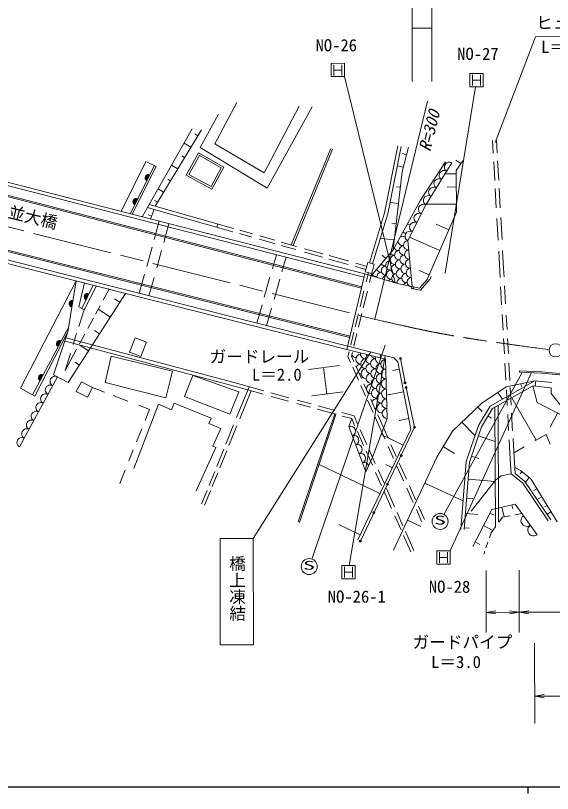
# Model space of a CAD drawing. Units: millimetres, scale not verified. Extents: x 40000 to 680000, y 20000 to 380000.
# Drawn here: x 190983 to 271718, y 204000 to 321011 of the extents above; entities that cross this region are included whole.
import ezdxf
from ezdxf.enums import TextEntityAlignment as Align

# ---------------------------------------------------------------- set-up
doc = ezdxf.new("R2010")
doc.units = ezdxf.units.MM
doc.header["$LTSCALE"] = 1000
doc.linetypes.add('CHAIN', pattern=[18.5, 12, -1.5, 3.5, -1.5])
for name, color, linetype, lineweight in [('M-BGD', 7, 'Continuous', 13), ('M-BMK', 2, 'CHAIN', 13), ('M-BMK-SRVR', 3, 'Continuous', 13), ('M-STR-HTXT', 7, 'Continuous', 13), ('M-STR-STR1', 1, 'Continuous', 13), ('M-STR-STRC', 7, 'Continuous', 13), ('M-TTL', 7, 'Continuous', 13), ('M-TTL-BAND', 7, 'Continuous', 25), ('M-TTL-TXT', 7, 'Continuous', 13)]:
    doc.layers.add(name, color=color, linetype=linetype, lineweight=lineweight)
doc.styles.add('@ＭＳ ゴシック', font='')
doc.styles.add('ＭＳ ゴシック', font='')
doc.styles.get('@ＭＳ ゴシック').set_extended_font_data('@MS Gothic')
doc.styles.get('ＭＳ ゴシック').set_extended_font_data('MS Gothic')

# ---------------------------------------------------------------- blocks, each defined once
blk = doc.blocks.new('open_arrow')
at = {"color": 0, "linetype": 'Continuous', "lineweight": -2}
blk.add_lwpolyline([(7.5, 1.25), (0, 0), (7.5, -1.25)], dxfattribs=at)

msp = doc.modelspace()

# ---------------------------------------------------------------- linework, layer by layer
at = {"layer": 'M-BGD'}
for p, q in [((224266, 307914), (220940, 301715)), ((228367, 297339), (233617, 307397)), ((235605, 307282), (228837, 295060)), ((218720, 301187), (221521, 306158)), ((210042, 290725), (217555, 303958)), ((211963, 292335), (218942, 303818)), ((217918, 303234), (218406, 302937)), ((262708, 302226), (262813, 300332)), ((263307, 302260), (263412, 300374)), ((216338, 301813), (217350, 301198)), ((228837, 295060), (218720, 301187)), ((220940, 301715), (228367, 297339)), ((232430, 286516), (238388, 301012)), ((232720, 286434), (238666, 300898)), ((246488, 291330), (248464, 301429)), ((246974, 291208), (248954, 301333)), ((249102, 297575), (250058, 301209)), ((215964, 299928), (216412, 299656)), ((216633, 297010), (218504, 300348)), ((217042, 297126), (218619, 299939)), ((218504, 300348), (222293, 298215)), ((218619, 299939), (221889, 298098)), ((249160, 300243), (249762, 300085)), ((177706, 298504), (243374, 281658)), ((206860, 291541), (210557, 299071)), ((211895, 298438), (208204, 291197)), ((210557, 299071), (212146, 298319)), ((214455, 298498), (215370, 297942)), ((248383, 298414), (249262, 298183)), ((251872, 293258), (255661, 299000)), ((252662, 292561), (256603, 298849)), ((257183, 299245), (257951, 298740)), ((257260, 297690), (258232, 299168)), ((262888, 298992), (263042, 296220)), ((263480, 299145), (263641, 296256)), ((172972, 298091), (242991, 280029)), ((173022, 298284), (243037, 280223)), ((212146, 298319), (208515, 291117)), ((221889, 298098), (220376, 295286)), ((222293, 298215), (220496, 294877)), ((247781, 285756), (249102, 297575)), ((257300, 291413), (257260, 297690)), ((213881, 296405), (214286, 296158)), ((220496, 294877), (216633, 297010)), ((220376, 295286), (217042, 297126)), ((255558, 297182), (257263, 297193)), ((212434, 294939), (213246, 294446)), ((248243, 295268), (248837, 295201)), ((255901, 295219), (257276, 295228)), ((263110, 294991), (263270, 292098)), ((263708, 295033), (263871, 292097)), ((211096, 292581), (223768, 288979)), ((211884, 293186), (212319, 292921)), ((247299, 292868), (248560, 292727)), ((247781, 285756), (251872, 293258)), ((249966, 287154), (252662, 292561)), ((252709, 292636), (257292, 292665)), ((211826, 291854), (210846, 292141)), ((211269, 290410), (211826, 291854)), ((211826, 291854), (223632, 288497)), ((252879, 281306), (257300, 291413)), ((170236, 290413), (241247, 272587)), ((170285, 290607), (241292, 272781)), ((210930, 291054), (211441, 290857)), ((244196, 283829), (246488, 291330)), ((244674, 283683), (246974, 291208)), ((263359, 290498), (263540, 287239)), ((263954, 290614), (264137, 287316)), ((170644, 289083), (247885, 269505)), ((211840, 287320), (212601, 290069)), ((213278, 286893), (214054, 289696)), ((221243, 289177), (221380, 289658)), ((247550, 289789), (248224, 289714)), ((254229, 289628), (256151, 288787)), ((224659, 288205), (226499, 287682)), ((224713, 288710), (226625, 288166)), ((227721, 287855), (229951, 287221)), ((227624, 287362), (229927, 286708)), ((230949, 286937), (233254, 286282)), ((245837, 287488), (247948, 287252)), ((250622, 280227), (249966, 287154)), ((250219, 287662), (254785, 285664)), ((210722, 283283), (211523, 286175)), ((212216, 283059), (212944, 285688)), ((230924, 286424), (233136, 285796)), ((234446, 285943), (237199, 285160)), ((244443, 281862), (247781, 285756)), ((263632, 285572), (263851, 281627)), ((264228, 285676), (264380, 282937)), ((229598, 282908), (230203, 285037)), ((231029, 282455), (231656, 284664)), ((234445, 285423), (237150, 284654)), ((238082, 284389), (240980, 283566)), ((238122, 284898), (241119, 284046)), ((246101, 284953), (246673, 284463)), ((242115, 283243), (243668, 282801)), ((242163, 283749), (243794, 283285)), ((243578, 282453), (243947, 283872)), ((243947, 283872), (244915, 283620)), ((244915, 283620), (244545, 282201)), ((209594, 279211), (210394, 282099)), ((243488, 282145), (248415, 280684)), ((244545, 282201), (243578, 282453)), ((243713, 280980), (244043, 282332)), ((244201, 280869), (244520, 282175)), ((251693, 282639), (253178, 281989)), ((264380, 282937), (264447, 281718)), ((200077, 281107), (191725, 264968)), ((198855, 273439), (200077, 281107)), ((211048, 278842), (211813, 281605)), ((228390, 278656), (229245, 281666)), ((229847, 278295), (230713, 281344)), ((251739, 279996), (252879, 281306)), ((201346, 280785), (200510, 277219)), ((202670, 280450), (200935, 276968)), ((201276, 276766), (203131, 280333)), ((204162, 278192), (205057, 279845)), ((248415, 280684), (251739, 279996)), ((263930, 280205), (264079, 277519)), ((264523, 280357), (264673, 277650)), ((198893, 265807), (207529, 279218)), ((242794, 277212), (243373, 279584)), ((243274, 277071), (243883, 279565)), ((203018, 276079), (203717, 277370)), ((205856, 278398), (206665, 277877)), ((227275, 274729), (228066, 277514)), ((201276, 276766), (200494, 274241)), ((200510, 277219), (201276, 276766)), ((203426, 276832), (205240, 275664)), ((228718, 274319), (229479, 277000)), ((242057, 274192), (242538, 276165)), ((242564, 274160), (243061, 276198)), ((201846, 273913), (202713, 275515)), ((264160, 276067), (264291, 273703)), ((264766, 275966), (264888, 273775)), ((193551, 263971), (198978, 274212)), ((193901, 263780), (198855, 273439)), ((198855, 273439), (196664, 266970)), ((200161, 273166), (199660, 271548)), ((200608, 271627), (201389, 273069)), ((202860, 273613), (203609, 273131)), ((241395, 271481), (241856, 273369)), ((241860, 271276), (242326, 273187)), ((223514, 265365), (198418, 272044)), ((223645, 265847), (198546, 272527)), ((200530, 271482), (201955, 270564)), ((208139, 270390), (208980, 272520)), ((208980, 272520), (210654, 271859)), ((210654, 271859), (209813, 269729)), ((264362, 272418), (264490, 270127)), ((264962, 272447), (265089, 270157)), ((198448, 267637), (200169, 270817)), ((209813, 269729), (208139, 270390)), ((244423, 270409), (226730, 242358)), ((246615, 269312), (240823, 270780)), ((240968, 269731), (241142, 270442)), ((241495, 269779), (241627, 270320)), ((199228, 270153), (198448, 267637)), ((204453, 265828), (205347, 269759)), ((205347, 269759), (214563, 267541)), ((241365, 268843), (240968, 269731)), ((241859, 268962), (241495, 269779)), ((245782, 269523), (245905, 270007)), ((246872, 260412), (246615, 269312)), ((248461, 268903), (247885, 269505)), ((248869, 269431), (249547, 265749)), ((199909, 268871), (200585, 268436)), ((242557, 266173), (241692, 268111)), ((242997, 266413), (242137, 268341)), ((250443, 258816), (248461, 268903)), ((264567, 268740), (264710, 266148)), ((265166, 268770), (265313, 266117)), ((196664, 266970), (198893, 265807)), ((214563, 267541), (213587, 263504)), ((216403, 263699), (217650, 266857)), ((217650, 266857), (224547, 264419)), ((247682, 267605), (248678, 267800)), ((266753, 267563), (266745, 267363)), ((266745, 267363), (270084, 267239)), ((266753, 267563), (270097, 267439)), ((270084, 267239), (279268, 266355)), ((270097, 267439), (279309, 266552)), ((197270, 266654), (191586, 256129)), ((200888, 265939), (200121, 264464)), ((202574, 265062), (200888, 265939)), ((213587, 263504), (204453, 265828)), ((228300, 264559), (223645, 265847)), ((244006, 264155), (243346, 265633)), ((262353, 262248), (269080, 266090)), ((264746, 265159), (269080, 266090)), ((267041, 265238), (266956, 265634)), ((271614, 265791), (269080, 266090)), ((269125, 265280), (269218, 266074)), ((191725, 264968), (193901, 263780)), ((200121, 264464), (201807, 263588)), ((201807, 263588), (202574, 265062)), ((202574, 265062), (204338, 264382)), ((225897, 264705), (223514, 265365)), ((224227, 260550), (226100, 265168)), ((224684, 260348), (226396, 264567)), ((228230, 264060), (225911, 264702)), ((243628, 263775), (242913, 265377)), ((249727, 265076), (250990, 259104)), ((261125, 262725), (264746, 265159)), ((262715, 261879), (268747, 265324)), ((264790, 264718), (264922, 262335)), ((265372, 265047), (265519, 262401)), ((271449, 265005), (268747, 265324)), ((269413, 262817), (268747, 265324)), ((271543, 264183), (271539, 264995)), ((205683, 263863), (207844, 263030)), ((223191, 261042), (216403, 263699)), ((224547, 264419), (223191, 261042)), ((232055, 263520), (229380, 264260)), ((232005, 263015), (229417, 263731)), ((245129, 261641), (244392, 263291)), ((246771, 263907), (249344, 264412)), ((264207, 263307), (263518, 264333)), ((269252, 257141), (265603, 263529)), ((279181, 254431), (271543, 264183)), ((208752, 252869), (212461, 262553)), ((209524, 262382), (211111, 261770)), ((212461, 262553), (214438, 261723)), ((214438, 261723), (214814, 262712)), ((214814, 262712), (220401, 260474)), ((235324, 262097), (233278, 262663)), ((235433, 262586), (233316, 263171)), ((239004, 261598), (236474, 262298)), ((244735, 261297), (243893, 263182)), ((256681, 258501), (261125, 262725)), ((261143, 261443), (260495, 262126)), ((260619, 259352), (262353, 262248)), ((263567, 262366), (263630, 244880)), ((273677, 260605), (269413, 262817)), ((211111, 261770), (210453, 260112)), ((233496, 244837), (238980, 261085)), ((233686, 244773), (239170, 261021)), ((239174, 261032), (236325, 261820)), ((241887, 260800), (240024, 261315)), ((261075, 259139), (262715, 261879)), ((263068, 262081), (263133, 244100)), ((264995, 261022), (265130, 258592)), ((265586, 261204), (265733, 258558)), ((271390, 259088), (272495, 261218)), ((220401, 260474), (220041, 259658)), ((241526, 260381), (240112, 260772)), ((241123, 259173), (241526, 260381)), ((241976, 259368), (241526, 260381)), ((242469, 259491), (241887, 260800)), ((244637, 254608), (246872, 260412)), ((246490, 257366), (245040, 260614)), ((247006, 257436), (245446, 260931)), ((248646, 260083), (250137, 260376)), ((260073, 257772), (258099, 259849)), ((262529, 260441), (262032, 260738)), ((209955, 258859), (209176, 256900)), ((220041, 259658), (221846, 258907)), ((221846, 258907), (220657, 256223)), ((222597, 256532), (223774, 259434)), ((223066, 256359), (224267, 259319)), ((243657, 252378), (241123, 259173)), ((242434, 242160), (250443, 258816)), ((243809, 256474), (242829, 258681)), ((250990, 259104), (242834, 241941)), ((258743, 253922), (260619, 259352)), ((259237, 253820), (261075, 259139)), ((243325, 256330), (242382, 258455)), ((245948, 258012), (249285, 256407)), ((254345, 254601), (256681, 258501)), ((263087, 256917), (260604, 257776)), ((270785, 258016), (269049, 257025)), ((271356, 256519), (270785, 258016)), ((248231, 254693), (247439, 256466)), ((265207, 257204), (265321, 255141)), ((265796, 257406), (265906, 255427)), ((208692, 255681), (208027, 254010)), ((221112, 256019), (218153, 249505)), ((220657, 256223), (221112, 256019)), ((221236, 253179), (222285, 255763)), ((221701, 252993), (222732, 255537)), ((244642, 253366), (243700, 255486)), ((245069, 253636), (244151, 255703)), ((247832, 254360), (247006, 256210)), ((256981, 255159), (255287, 256173)), ((265321, 255141), (265491, 252089)), ((265906, 255427), (266090, 252122)), ((267478, 256128), (266008, 255289)), ((244637, 254608), (243657, 252378)), ((247801, 240606), (254345, 254601)), ((257957, 243717), (258743, 253922)), ((260629, 254372), (259556, 254743)), ((236631, 253498), (245772, 249102)), ((246640, 253482), (247645, 252998)), ((249311, 251048), (248339, 253225)), ((249759, 251271), (248691, 253663)), ((258455, 243679), (259237, 253820)), ((266936, 252589), (266036, 253098)), ((207483, 252640), (206677, 250613)), ((220077, 250320), (220936, 252439)), ((220560, 250181), (221394, 252237)), ((246008, 250291), (245124, 252279)), ((246390, 250661), (245487, 252694)), ((263168, 251115), (263997, 251756)), ((263997, 251756), (265491, 252089)), ((265491, 252089), (267275, 250655)), ((266090, 252122), (267588, 250919)), ((266860, 252055), (267153, 252410)), ((268455, 251333), (266936, 252589)), ((258286, 247997), (252519, 250694)), ((263108, 250937), (259039, 251251)), ((259521, 246440), (263168, 251115)), ((267275, 250655), (271090, 244986)), ((267588, 250919), (271485, 245152)), ((267661, 250811), (268240, 251511)), ((272445, 244840), (268455, 251333)), ((218950, 247542), (219775, 249577)), ((219413, 247355), (220288, 249511)), ((247531, 246861), (246395, 249418)), ((247958, 247132), (246751, 249848)), ((250776, 247768), (249818, 249913)), ((251143, 248173), (250203, 250278)), ((268925, 249559), (269376, 249835)), ((259729, 248343), (258820, 248414)), ((269431, 248192), (270124, 248618)), ((252478, 245184), (251579, 247196)), ((262580, 246711), (266091, 247517)), ((264448, 245608), (264114, 247064)), ((265740, 246809), (265603, 247405)), ((266091, 247517), (269406, 242906)), ((270556, 247090), (270924, 247316)), ((248946, 243674), (248016, 245768)), ((249243, 244238), (248355, 246236)), ((252044, 244928), (251252, 246701)), ((260487, 245950), (258641, 246093)), ((259726, 241141), (262580, 246711)), ((262948, 245843), (262304, 246173)), ((265354, 245778), (264186, 245559)), ((267105, 246107), (266128, 245923)), ((270911, 246002), (271507, 246368)), ((251903, 244164), (249902, 245099)), ((264186, 245559), (263649, 244815)), ((239588, 244467), (242800, 242923)), ((250884, 240542), (249607, 243417)), ((259175, 243894), (258476, 243948)), ((262745, 243562), (261336, 244284)), ((263133, 244100), (262483, 243200)), ((221730, 242353), (226730, 242358)), ((221730, 242353), (221746, 226353)), ((226730, 242358), (226746, 226358)), ((250427, 240339), (249343, 242781)), ((262483, 243200), (262228, 242456)), ((260795, 241469), (260082, 241835)), ((261996, 241778), (261703, 240922)), ((261536, 240435), (261383, 239989)), ((221746, 226353), (226746, 226358))]:
    msp.add_line(p, q, dxfattribs=at)
for centre, radius in [((248869, 269431), 150), ((248869, 269431), 100), ((248869, 269431), 50), ((249547, 265749), 150), ((249547, 265749), 100), ((249547, 265749), 50), ((249727, 265076), 150), ((249727, 265076), 100), ((249727, 265076), 50), ((250990, 259104), 150), ((250990, 259104), 100), ((250990, 259104), 50), ((248951, 254813), 150), ((248951, 254813), 100), ((248951, 254813), 50), ((246912, 250523), 150), ((246912, 250523), 100), ((246912, 250523), 50), ((244873, 246232), 150), ((244873, 246232), 100), ((244873, 246232), 50), ((242834, 241941), 150), ((242834, 241941), 100), ((242834, 241941), 50)]:
    msp.add_circle(centre, radius, dxfattribs=at)
for centre, radius, start, end in [((256209, 298220), 742, 57.92631, 237.92631), ((255420, 296962), 742, 57.92631, 237.92631), ((210972, 296628), 500, 62.99074, 242.99074), ((210972, 296628), 500, 62.99074, 242.99074), ((210972, 296628), 450, 62.99074, 242.99074), ((210972, 296628), 400, 62.99074, 242.99074), ((210972, 296628), 350, 62.99074, 242.99074), ((210972, 296628), 300, 62.99074, 242.99074), ((210972, 296628), 250, 62.99074, 242.99074), ((210972, 296628), 200, 62.99074, 242.99074), ((210972, 296628), 150, 62.99074, 242.99074), ((210972, 296628), 100, 62.99074, 242.99074), ((210972, 296628), 50, 62.99074, 242.99074), ((254632, 295705), 742, 57.92631, 237.92631), ((253844, 294447), 742, 57.92631, 237.92631), ((253056, 293190), 742, 57.92631, 237.92631), ((209127, 293007), 500, 62.99074, 242.99074), ((209127, 293007), 500, 62.99074, 242.99074), ((209127, 293007), 450, 62.99074, 242.99074), ((209127, 293007), 400, 62.99074, 242.99074), ((209127, 293007), 350, 62.99074, 242.99074), ((209127, 293007), 300, 62.99074, 242.99074), ((209127, 293007), 250, 62.99074, 242.99074), ((209127, 293007), 200, 62.99074, 242.99074), ((209127, 293007), 150, 62.99074, 242.99074), ((209127, 293007), 100, 62.99074, 242.99074), ((209127, 293007), 50, 62.99074, 242.99074), ((252325, 291885), 755, 63.49087, 243.49087), ((251651, 290533), 755, 63.49087, 243.49087), ((249959, 288880), 755, 63.49087, 95.99489), ((250977, 289182), 755, 63.49087, 243.49087), ((249959, 288880), 755, 205.84892, 243.49087), ((250303, 287830), 755, 63.49087, 243.49087), ((249198, 287108), 696, 185.09669, 275.41113), ((249198, 287108), 696, 58.80844, 117.50817), ((250031, 286462), 696, 95.41113, 275.41113), ((248537, 286354), 696, 208.59039, 275.41113), ((248668, 284968), 696, 95.41113, 275.41113), ((249348, 285681), 696, 95.41113, 275.41113), ((250162, 285076), 696, 95.41113, 275.41113), ((248011, 284255), 696, 95.41113, 275.41113), ((247880, 285641), 696, 216.98743, 275.41113), ((249479, 284296), 696, 95.41113, 275.41113), ((250294, 283691), 696, 95.41113, 275.41113), ((246563, 284032), 696, 212.95474, 275.41113), ((246694, 282646), 696, 95.41113, 275.41113), ((247331, 283429), 696, 90.30165, 275.41113), ((248142, 282870), 696, 95.41113, 275.41113), ((248799, 283583), 696, 95.41113, 275.41113), ((249610, 282910), 696, 95.41113, 275.41113), ((245261, 282416), 696, 207.42331, 275.41113), ((245900, 283114), 696, 204.66391, 275.41113), ((246031, 281729), 696, 95.41113, 191.20276), ((247462, 282043), 696, 95.41113, 275.41113), ((248273, 281485), 696, 95.41113, 280.01364), ((248930, 282197), 696, 95.41113, 275.41113), ((249741, 281525), 696, 95.41113, 275.41113), ((250425, 282305), 696, 95.41113, 275.41113), ((246829, 281245), 696, 95.41113, 170.64826), ((247597, 280654), 696, 95.41113, 141.43103), ((249062, 280812), 696, 95.41113, 189.94844), ((249873, 280139), 696, 95.41113, 148.32957), ((250556, 280920), 696, 95.41113, 275.41113), ((201802, 278709), 500, 63.51197, 243.51197), ((201802, 278709), 500, 63.51197, 243.51197), ((201802, 278709), 450, 63.51197, 243.51197), ((201802, 278709), 400, 63.51197, 243.51197), ((201802, 278709), 350, 63.51197, 243.51197), ((201802, 278709), 300, 63.51197, 243.51197), ((201802, 278709), 250, 63.51197, 243.51197), ((201802, 278709), 200, 63.51197, 243.51197), ((201802, 278709), 150, 63.51197, 243.51197), ((201802, 278709), 100, 63.51197, 243.51197), ((201802, 278709), 50, 63.51197, 243.51197), ((199528, 277660), 500, 80.94906, 260.94906), ((199528, 277660), 500, 80.94906, 260.94906), ((199528, 277660), 450, 80.94906, 260.94906), ((199528, 277660), 400, 80.94906, 260.94906), ((199528, 277660), 350, 80.94906, 260.94906), ((199528, 277660), 300, 80.94906, 260.94906), ((199528, 277660), 250, 80.94906, 260.94906), ((199528, 277660), 200, 80.94906, 260.94906), ((199528, 277660), 150, 80.94906, 260.94906), ((199528, 277660), 100, 80.94906, 260.94906), ((199528, 277660), 50, 80.94906, 260.94906), ((197622, 271652), 500, 62.07973, 242.07973), ((197622, 271652), 500, 62.07973, 242.07973), ((197622, 271652), 450, 62.07973, 242.07973), ((197622, 271652), 400, 62.07973, 242.07973), ((197622, 271652), 350, 62.07973, 242.07973), ((197622, 271652), 300, 62.07973, 242.07973), ((197622, 271652), 250, 62.07973, 242.07973), ((197622, 271652), 200, 62.07973, 242.07973), ((197622, 271652), 150, 62.07973, 242.07973), ((197622, 271652), 100, 62.07973, 242.07973), ((197622, 271652), 50, 62.07973, 242.07973), ((242248, 270291), 742, 200.85263, 265.64787), ((242897, 269320), 742, 93.1924, 271.65594), ((243595, 270122), 742, 169.13765, 271.65594), ((243638, 268639), 742, 91.65594, 271.65594), ((244366, 269387), 742, 125.47464, 271.65594), ((245114, 268640), 742, 91.65594, 271.65594), ((245077, 270187), 742, 205.12703, 271.65594), ((245860, 269388), 742, 157.13609, 271.65594), ((246636, 268570), 742, 91.65594, 271.65594), ((242940, 267837), 742, 91.65594, 155.79006), ((244409, 267903), 742, 91.65594, 271.65594), ((245903, 267905), 742, 91.65594, 271.65594), ((194908, 266531), 500, 62.07973, 242.07973), ((194908, 266531), 500, 62.07973, 242.07973), ((194908, 266531), 450, 62.07973, 242.07973), ((194908, 266531), 400, 62.07973, 242.07973), ((194908, 266531), 350, 62.07973, 242.07973), ((194908, 266531), 300, 62.07973, 242.07973), ((242940, 267837), 742, 251.24487, 271.65594), ((243681, 267155), 742, 91.65594, 271.65594), ((244452, 266420), 742, 133.0528, 271.65594), ((244452, 266420), 742, 91.65594, 133.0528), ((245157, 267157), 742, 91.65594, 271.65594), ((245946, 266422), 742, 91.65594, 271.65594), ((246679, 267087), 742, 91.65594, 271.65594), ((194908, 266531), 250, 62.07973, 242.07973), ((194908, 266531), 200, 62.07973, 242.07973), ((194908, 266531), 150, 62.07973, 242.07973), ((194908, 266531), 100, 62.07973, 242.07973), ((194908, 266531), 50, 62.07973, 242.07973), ((196914, 265996), 748, 61.62813, 241.62813), ((245199, 265674), 742, 91.65594, 271.65594), ((245989, 264938), 742, 91.65594, 271.65594), ((246722, 265604), 742, 91.65594, 271.65594), ((196204, 264680), 748, 61.62813, 241.62813), ((244521, 264839), 742, 91.65594, 271.65594), ((245242, 264191), 742, 142.09234, 271.65594), ((245242, 264191), 742, 91.65594, 142.09234), ((246765, 264120), 742, 91.65594, 271.65594), ((195493, 263365), 748, 61.62813, 241.62813), ((245271, 262623), 742, 91.65594, 155.56055), ((246031, 263455), 742, 91.65594, 271.65594), ((246808, 262637), 742, 91.65594, 271.65594), ((194783, 262049), 748, 61.62813, 241.62813), ((246074, 261972), 742, 154.67286, 271.65594), ((246074, 261972), 742, 91.65594, 154.67286), ((194072, 260734), 748, 61.62813, 241.62813), ((245271, 262623), 742, 254.4102, 271.65594), ((246851, 261154), 742, 91.65594, 271.65594), ((193362, 259418), 748, 61.62813, 241.62813), ((192652, 258103), 748, 61.62813, 241.62813), ((241376, 258493), 725, 290.4508, 110.4508), ((191941, 256787), 748, 61.62813, 241.62813), ((241883, 257134), 725, 290.4508, 110.4508), ((242390, 255776), 725, 290.4508, 110.4508), ((242896, 254417), 725, 290.4508, 110.4508), ((243403, 253058), 725, 22.05307, 110.4508), ((267862, 245054), 882, 125.71125, 305.71125), ((268891, 243622), 882, 125.71125, 305.71125)]:
    msp.add_arc(centre, radius, start, end, dxfattribs=at)
at = {"layer": 'M-BMK'}
msp.add_line((175743, 292762), (245132, 275292), dxfattribs=at)
msp.add_open_spline([(245132, 275292), (248302, 274565), (251472, 273838), (254665, 273234), (257633, 272673), (260621, 272219), (263613, 271793), (266146, 271432), (268682, 271093), (271218, 270753)], degree=3, knots=[0, 0, 0, 0, 1, 1, 1, 2, 2, 2, 3, 3, 3, 3], dxfattribs=at)
at = {"layer": 'M-BMK-SRVR'}
msp.add_circle((272202, 270652), 1000, dxfattribs=at)
at = {"layer": 'M-STR-HTXT'}
msp.add_line((245010, 275327), (252911, 308116), dxfattribs=at)
at = {"layer": 'M-STR-STR1'}
for p, q in [((177827, 298989), (243488, 282145)), ((240823, 270780), (170519, 288599)), ((240823, 270781), (243488, 282145))]:
    msp.add_line(p, q, dxfattribs=at)
at = {"layer": 'M-STR-STRC'}
for p, q in [((246549, 271438), (235530, 239257)), ((255408, 245971), (267123, 267222))]:
    msp.add_line(p, q, dxfattribs=at)
for centre in [(254829, 244920), (235141, 238122)]:
    msp.add_circle(centre, 1200, dxfattribs=at)
at = {"layer": 'M-TTL'}
for p, q in [((253343, 281410), (251864, 279704)), ((251864, 279704), (250773, 279899))]:
    msp.add_line(p, q, dxfattribs=at)
for centre, radius, start, end in [((252965, 281738), 500, 319.0701, 4.0701), ((250861, 280391), 500, 214.88041, 259.88041), ((250773, 279899), 150, 349.88041, 169.88041)]:
    msp.add_arc(centre, radius, start, end, dxfattribs=at)
at = {"layer": 'M-TTL-BAND'}
for p, q in [((40000, 205000), (579000, 205000)), ((268000, 205000), (268000, 204000))]:
    msp.add_line(p, q, dxfattribs=at)
at = {"layer": 'M-TTL-TXT'}
for p, q in [((250607, 322622), (250619, 311088)), ((253580, 322625), (253592, 311091)), ((250611, 319127), (253584, 319130)), ((263130, 301920), (269165, 317833)), ((269165, 317833), (287446, 317851)), ((238450, 313824), (240450, 313826)), ((238452, 311824), (238450, 313824)), ((238840, 313614), (238842, 312014)), ((240040, 313615), (240042, 312015)), ((240450, 313826), (240452, 311826)), ((238841, 312814), (240041, 312815)), ((240452, 311826), (238452, 311824)), ((248071, 280786), (240452, 311826)), ((259312, 312307), (261312, 312309)), ((259314, 310307), (259312, 312307)), ((259702, 312098), (259704, 310498)), ((259703, 311298), (260903, 311299)), ((260902, 312099), (260904, 310499)), ((261312, 312309), (261314, 310309)), ((260134, 310308), (255608, 282253)), ((261314, 310309), (259314, 310307)), ((241126, 238290), (246581, 269836)), ((239700, 268393), (235021, 267794)), ((237290, 268085), (237803, 264080)), ((256331, 240501), (268591, 267295)), ((240248, 264393), (235534, 263790)), ((254331, 240499), (256331, 240501)), ((254333, 238499), (254331, 240499)), ((254722, 240289), (254723, 238689)), ((255922, 240291), (255923, 238691)), ((256331, 240501), (256333, 238501)), ((254722, 239489), (255922, 239491)), ((240061, 238289), (242061, 238291)), ((240063, 236289), (240061, 238289)), ((240451, 238080), (240453, 236480)), ((241651, 238081), (241653, 236481)), ((242061, 238291), (242063, 236291)), ((256333, 238501), (254333, 238499)), ((261766, 237557), (261775, 228219)), ((266709, 237562), (266718, 228224)), ((240452, 237280), (241652, 237281)), ((242063, 236291), (240063, 236289)), ((261772, 231240), (266715, 231244)), ((266715, 231244), (280858, 231258)), ((269042, 226580), (269053, 214497)), ((269049, 218616), (361769, 218706))]:
    msp.add_line(p, q, dxfattribs=at)

# ---------------------------------------------------------------- block references
at = {"layer": 'M-TTL-TXT', "xscale": 193, "yscale": 193}
for p, rotation in [((261772, 231240), 0.1), ((266715, 231244), 180.1), ((266715, 231244), 0.1), ((269049, 218616), 0.1)]:
    msp.add_blockref('open_arrow', p, dxfattribs=dict(at, rotation=rotation))

# ---------------------------------------------------------------- texts
at = {"layer": 'M-BGD', "style": '@ＭＳ ゴシック'}
msp.add_text('橋上凍結', height=1833, rotation=270.056, dxfattribs=at).set_placement((222861, 239840), align=Align.BOTTOM_LEFT)
at = {"layer": 'M-STR-HTXT', "style": 'ＭＳ ゴシック', "oblique": 15}
msp.add_text('R=300', height=1833, rotation=75.933, dxfattribs=at).set_placement((253871, 300314), align=Align.BOTTOM_LEFT)
at = {"layer": 'M-STR-STR1', "style": 'ＭＳ ゴシック'}
msp.add_text('佐々並大橋', height=1833, rotation=346.525, dxfattribs=at).set_placement((184746, 291283), align=Align.BOTTOM_LEFT)
at = {"layer": 'M-STR-STRC', "style": 'ＭＳ ゴシック', "width": 2}
for p in [(253911, 244057), (234223, 237258)]:
    msp.add_text('S', height=1320, rotation=0.056, dxfattribs=at).set_placement(p, align=Align.BOTTOM_LEFT)
at = {"layer": 'M-TTL-TXT', "style": 'ＭＳ ゴシック'}
for s, p in [('ヒューム管Φ800', (269277, 318456)), ('NO-26', (236094, 315075)), ('L＝66.0', (270005, 314827)), ('NO-27', (257395, 313778)), ('ガードレール', (220164, 268244)), ('L＝2.0', (226525, 265532)), ('NO-28', (253132, 233627)), ('NO-26-1', (237932, 232142)), ('ガードパイプ', (250688, 225296)), ('L＝3.0', (253480, 222306))]:
    msp.add_text(s, height=1833, rotation=0.056, dxfattribs=at).set_placement(p, align=Align.BOTTOM_LEFT)

doc.saveas('drawing.dxf')
